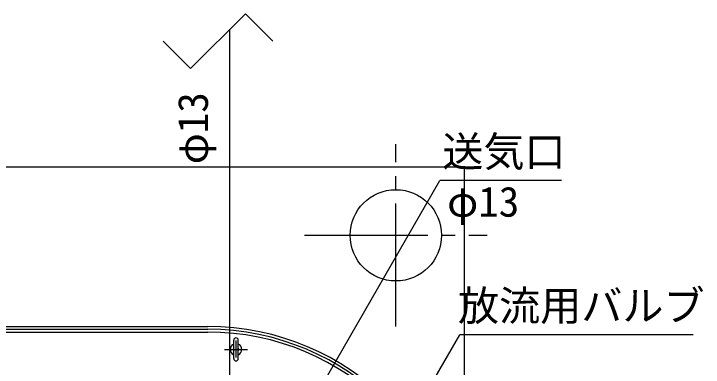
# Model space of a CAD drawing. Units: millimetres, scale not verified. Extents: x -8910 to 8910, y -6308 to 6308.
# Drawn here: x -4260 to -2751, y 1516 to 2291 of the extents above; entities that cross this region are included whole.
import ezdxf
from ezdxf.enums import TextEntityAlignment as Align

# ---------------------------------------------------------------- set-up
doc = ezdxf.new("R2010")
doc.units = ezdxf.units.MM
doc.header["$LTSCALE"] = 30
doc.linetypes.add('CHAIN1', pattern=[8, 5, -1, 1, -1])
doc.linetypes.add('CHAIN2', pattern=[12, 9, -1, 1, -1])
for name, color, linetype, lineweight in [('0-1_空気管', 3, 'Continuous', 25), ('0-A_07', 3, 'Continuous', 25), ('0-B_機器', 2, 'Continuous', 25), ('0-D_文字', 7, 'Continuous', 25)]:
    doc.layers.add(name, color=color, linetype=linetype, lineweight=lineweight)
doc.styles.add('ＭＳ ゴシック', font='')
doc.styles.get('ＭＳ ゴシック').set_extended_font_data('MS Gothic')

msp = doc.modelspace()

# ---------------------------------------------------------------- linework, layer by layer
at = {"layer": '0-1_空気管'}
for p, q in [((-5604.75, 1605.16), (-3835.85, 1605.16)), ((-5604.75, 1599.16), (-3835.85, 1599.16)), ((-5604.75, 1593.16), (-3835.85, 1593.16)), ((-3778.85, 1534.91), (-3778.85, 1575.41)), ((-3768.84, 1534.91), (-3768.84, 1575.41))]:
    msp.add_line(p, q, dxfattribs=at)
at = {"layer": '0-1_空気管', "linetype": 'CHAIN1'}
for p, q in [((-3773.85, 1574.31), (-3773.85, 1537.32)), ((-3798.84, 1555.16), (-3748.85, 1555.16))]:
    msp.add_line(p, q, dxfattribs=at)
at = {"layer": '0-1_空気管'}
for centre, radius, start, end in [((-3835.85, 1043.16), 562, 0, 90), ((-3835.85, 1043.16), 556, 0, 90), ((-3835.85, 1043.16), 550, 0, 90), ((-3773.85, 1575.41), 5, 0, 180), ((-3773.85, 1555.16), 12.75, 113.089, 246.911), ((-3773.85, 1555.16), 6, 146.443, 213.557), ((-3773.85, 1555.16), 12.75, 293.089, 66.911), ((-3773.85, 1555.16), 6, 326.443, 33.557), ((-3773.85, 1534.91), 5, 180, 0)]:
    msp.add_arc(centre, radius, start, end, dxfattribs=at)
at = {"layer": '0-A_07', "color": 7}
for p, q in [((-3753.33, 2290.75), (-3873.33, 2170.75)), ((-3693.33, 2230.75), (-3753.33, 2290.75)), ((-3873.33, 2170.75), (-3933.33, 2230.75))]:
    msp.add_line(p, q, dxfattribs=at)
at = {"layer": '0-A_07', "color": 6}
msp.add_line((-3787.19, 1128.16), (-3787.19, 2256.89), dxfattribs=at)
at = {"layer": '0-B_機器', "linetype": 'CHAIN2'}
for p, q in [((-3423.85, 1605.16), (-3423.85, 2005.16)), ((-3623.85, 1805.16), (-3223.85, 1805.16))]:
    msp.add_line(p, q, dxfattribs=at)
at = {"layer": '0-B_機器'}
for p, q in [((-6073.84, 1955.16), (-3273.85, 1955.16)), ((-3273.85, 1955.16), (-3273.85, -444.84))]:
    msp.add_line(p, q, dxfattribs=at)
msp.add_circle((-3423.85, 1805.16), 100, dxfattribs=at)
at = {"layer": '0-D_文字', "color": 3}
for p, q in [((-3787.19, 1128.16), (-3327.14, 1924.99)), ((-3061.14, 1924.99), (-3327.14, 1924.99)), ((-3660.9, 933.8), (-3283.69, 1587.14)), ((-2772.7, 1587.14), (-3283.69, 1587.14))]:
    msp.add_line(p, q, dxfattribs=at)

# ---------------------------------------------------------------- texts
at = {"layer": '0-1_空気管', "color": 4, "style": 'ＭＳ ゴシック'}
msp.add_text('φ13', height=65.98, rotation=90, dxfattribs=at).set_placement((-3815.42, 1960.86), align=Align.BOTTOM_LEFT)
at = {"layer": '0-D_文字', "color": 4, "style": 'ＭＳ ゴシック'}
for s, p in [('送気口', (-3322.14, 1935.99)), ('φ13', (-3311.54, 1826.2)), ('放流用バルブ', (-3287.69, 1598.14))]:
    msp.add_text(s, height=65.98, dxfattribs=at).set_placement(p, align=Align.BOTTOM_LEFT)

doc.saveas('drawing.dxf')
